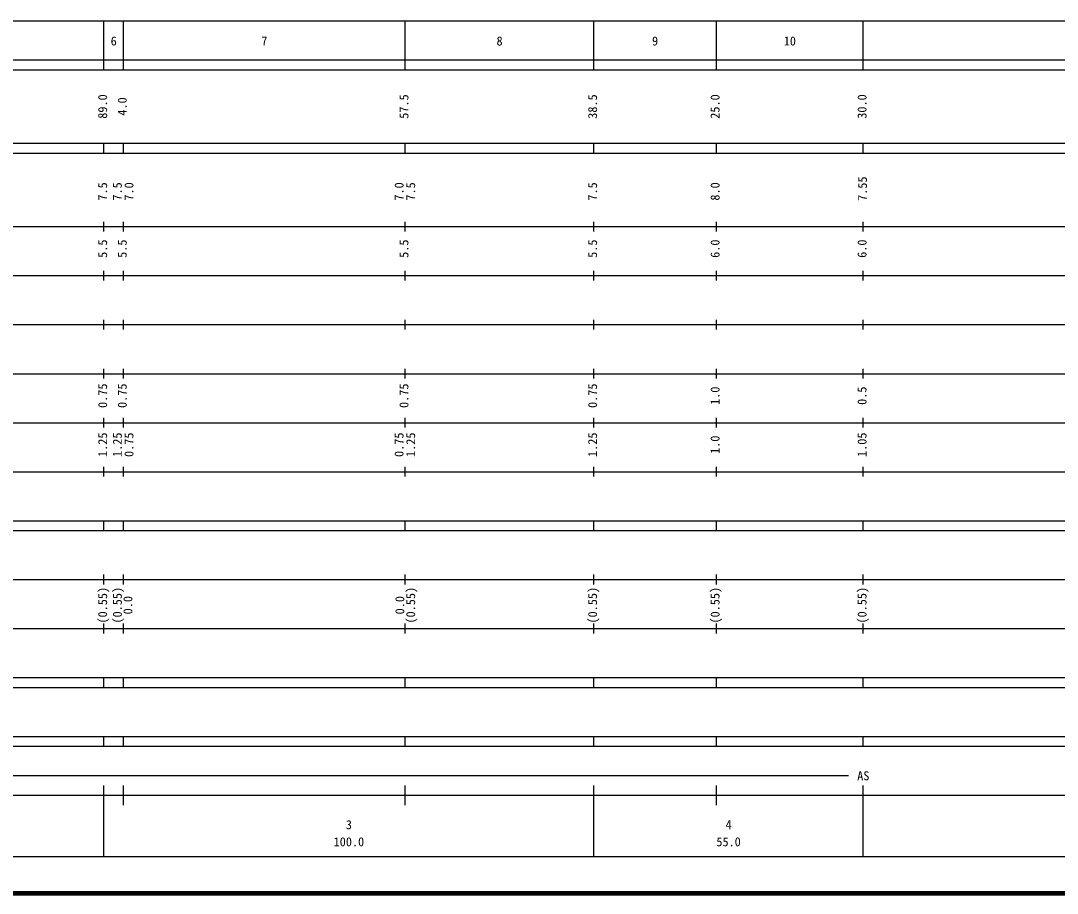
# Model space of a CAD drawing. Units: millimetres on the paper, enlarged 1000 times. Extents: x 40000 to 680000, y 20000 to 380000.
# Drawn here: x 251019 to 462589, y 20000 to 198000 of the extents above; entities that cross this region are included whole.
import ezdxf
from ezdxf.enums import TextEntityAlignment as Align

# ---------------------------------------------------------------- set-up
doc = ezdxf.new("R2010")
doc.units = ezdxf.units.MM
doc.header["$LTSCALE"] = 1000
doc.layers.add('M-TTL', color=2, linetype='Continuous', lineweight=140)
doc.layers.add('M-TTL-BAND', color=7, linetype='Continuous', lineweight=25)
doc.styles.add('ＭＳ ゴシック', font='')
doc.styles.get('ＭＳ ゴシック').set_extended_font_data('MS Gothic')

msp = doc.modelspace()

# ---------------------------------------------------------------- linework, layer by layer
at = {"layer": 'M-TTL'}
msp.add_line((40000, 20000), (680000, 20000), dxfattribs=at)
at = {"layer": 'M-TTL-BAND'}
for p, q in [((68000, 198000), (579000, 198000)), ((268000, 188000), (268000, 198000)), ((272000, 188000), (272000, 198000)), ((329500, 188000), (329500, 198000)), ((368000, 188000), (368000, 198000)), ((393000, 188000), (393000, 198000)), ((423000, 188000), (423000, 198000)), ((40000, 190000), (579000, 190000)), ((40000, 188000), (579000, 188000)), ((40000, 173000), (579000, 173000)), ((268000, 171000), (268000, 173000)), ((272000, 171000), (272000, 173000)), ((329500, 171000), (329500, 173000)), ((368000, 171000), (368000, 173000)), ((393000, 171000), (393000, 173000)), ((423000, 171000), (423000, 173000)), ((40000, 171000), (579000, 171000)), ((268000, 155000), (268000, 157000)), ((272000, 155000), (272000, 157000)), ((329500, 155000), (329500, 157000)), ((368000, 155000), (368000, 157000)), ((393000, 155000), (393000, 157000)), ((423000, 155000), (423000, 157000)), ((40000, 156000), (579000, 156000)), ((46000, 146000), (579000, 146000)), ((268000, 145000), (268000, 147000)), ((272000, 145000), (272000, 147000)), ((329500, 145000), (329500, 147000)), ((368000, 145000), (368000, 147000)), ((393000, 145000), (393000, 147000)), ((423000, 145000), (423000, 147000)), ((52000, 136000), (579000, 136000)), ((268000, 135000), (268000, 137000)), ((272000, 135000), (272000, 137000)), ((329500, 135000), (329500, 137000)), ((368000, 135000), (368000, 137000)), ((393000, 135000), (393000, 137000)), ((423000, 135000), (423000, 137000)), ((268000, 125000), (268000, 127000)), ((272000, 125000), (272000, 127000)), ((329500, 125000), (329500, 127000)), ((368000, 125000), (368000, 127000)), ((393000, 125000), (393000, 127000)), ((423000, 125000), (423000, 127000)), ((46000, 126000), (579000, 126000)), ((268000, 115000), (268000, 117000)), ((272000, 115000), (272000, 117000)), ((329500, 115000), (329500, 117000)), ((368000, 115000), (368000, 117000)), ((393000, 115000), (393000, 117000)), ((423000, 115000), (423000, 117000)), ((52000, 116000), (579000, 116000)), ((46000, 106000), (579000, 106000)), ((268000, 105000), (268000, 107000)), ((272000, 105000), (272000, 107000)), ((329500, 105000), (329500, 107000)), ((368000, 105000), (368000, 107000)), ((393000, 105000), (393000, 107000)), ((423000, 105000), (423000, 107000)), ((40000, 96000), (579000, 96000)), ((268000, 94000), (268000, 96000)), ((272000, 94000), (272000, 96000)), ((329500, 94000), (329500, 96000)), ((368000, 94000), (368000, 96000)), ((393000, 94000), (393000, 96000)), ((423000, 94000), (423000, 96000)), ((40000, 94000), (579000, 94000)), ((268000, 83000), (268000, 85000)), ((272000, 83000), (272000, 85000)), ((329500, 83000), (329500, 85000)), ((368000, 83000), (368000, 85000)), ((393000, 83000), (393000, 85000)), ((423000, 83000), (423000, 85000)), ((49000, 84000), (579000, 84000)), ((268000, 73000), (268000, 75000)), ((272000, 73000), (272000, 75000)), ((329500, 73000), (329500, 75000)), ((368000, 73000), (368000, 75000)), ((393000, 73000), (393000, 75000)), ((423000, 73000), (423000, 75000)), ((40000, 74000), (579000, 74000)), ((40000, 64000), (579000, 64000)), ((268000, 62000), (268000, 64000)), ((272000, 62000), (272000, 64000)), ((329500, 62000), (329500, 64000)), ((368000, 62000), (368000, 64000)), ((393000, 62000), (393000, 64000)), ((423000, 62000), (423000, 64000)), ((40000, 62000), (579000, 62000)), ((40000, 52000), (579000, 52000)), ((268000, 50000), (268000, 52000)), ((272000, 50000), (272000, 52000)), ((329500, 50000), (329500, 52000)), ((368000, 50000), (368000, 52000)), ((393000, 50000), (393000, 52000)), ((423000, 50000), (423000, 52000)), ((40000, 50000), (579000, 50000)), ((71000, 44000), (420000, 44000)), ((268000, 27500), (268000, 42000)), ((272000, 38000), (272000, 42000)), ((329500, 38000), (329500, 42000)), ((368000, 27500), (368000, 42000)), ((393000, 38000), (393000, 42000)), ((423000, 27500), (423000, 42000)), ((40000, 40000), (579000, 40000)), ((68000, 27500), (579000, 27500))]:
    msp.add_line(p, q, dxfattribs=at)

# ---------------------------------------------------------------- texts
at = {"layer": 'M-TTL-BAND', "style": 'ＭＳ ゴシック'}
for s, p in [('6', (270000, 192405)), ('7', (300750, 192405)), ('8', (348750, 192405)), ('9', (380500, 192405)), ('10', (408000, 192405)), ('AS', (423000, 42500)), ('3', (318000, 32523)), ('4', (395500, 32523)), ('100.0', (318000, 29033)), ('55.0', (395500, 29033))]:
    msp.add_text(s, height=1833, dxfattribs=at).set_placement(p, align=Align.BOTTOM_CENTER)
for s, p in [('89.0', (269201, 180500)), ('4.0', (273201, 180500)), ('57.5', (330701, 180500)), ('38.5', (369201, 180500)), ('25.0', (394201, 180500)), ('30.0', (424201, 180500)), ('7.55', (424290, 163735)), ('7.5', (269201, 163174)), ('7.5', (272201, 163174)), ('7.0', (274571, 163174)), ('7.0', (329701, 163174)), ('7.5', (332071, 163174)), ('7.5', (369201, 163174)), ('8.0', (394201, 163174)), ('5.5', (269201, 151500)), ('5.5', (273201, 151500)), ('5.5', (330701, 151500)), ('5.5', (369201, 151500)), ('6.0', (394201, 151500)), ('6.0', (424201, 151500)), ('0.75', (269201, 121500)), ('0.75', (273201, 121500)), ('0.75', (330701, 121500)), ('0.75', (369201, 121500)), ('1.0', (394201, 121500)), ('0.5', (424201, 121500)), ('1.25', (269201, 111500)), ('1.25', (272201, 111500)), ('0.75', (274571, 111500)), ('0.75', (329701, 111500)), ('1.25', (332071, 111500)), ('1.25', (369201, 111500)), ('1.0', (394201, 111500)), ('1.05', (424201, 111500)), ('(0.55)', (269201, 78764)), ('(0.55)', (272201, 78764)), ('0.0', (274349, 78764)), ('0.0', (329853, 78764)), ('(0.55)', (332071, 78764)), ('(0.55)', (369201, 78764)), ('(0.55)', (394201, 78764)), ('(0.55)', (424201, 78764))]:
    msp.add_text(s, height=1833, rotation=90, dxfattribs=at).set_placement(p, align=Align.BOTTOM_CENTER)

doc.saveas('drawing.dxf')
